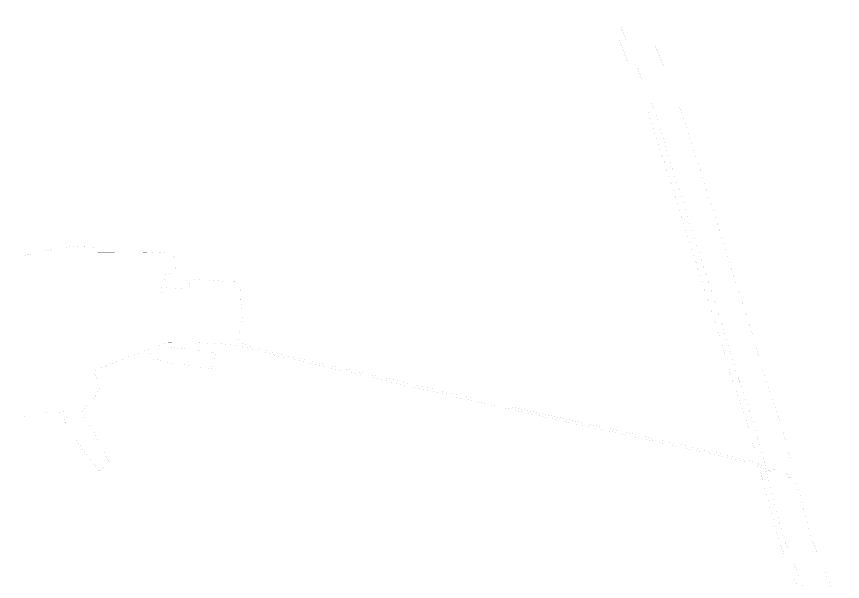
# Model space of a CAD drawing. Header units: millimetres. Extents: x 1265826 to 1360210, y 383897 to 506623.
# Drawn here: x 1304184 to 1311144, y 433057 to 437815 of the extents above; entities that cross this region are included whole.
import ezdxf

# ---------------------------------------------------------------- set-up
doc = ezdxf.new("R2010")
doc.units = ezdxf.units.MM
doc.layers.add('14', color=7, linetype='Continuous')

msp = doc.modelspace()

# ---------------------------------------------------------------- linework, layer by layer
at = {"layer": '14', "color": 12, "const_width": 0.17, "flags": 128}
for points in [[(1310916.9, 432766.5), (1310762.6, 433135.5), (1310649.3, 433416.4), (1310524.8, 433887.8), (1310486.1, 434062.2), (1310381.4, 434436.9), (1310286.8, 434705.8), (1310250.2, 434816.7), (1310218.2, 434925.7), (1310202.2, 434980.2), (1310200.2, 434987.2), (1310160.6, 435122), (1310142.1, 435182.8), (1310137, 435199.7), (1310020.9, 435558.8), (1309869.7, 436033.9), (1309854.8, 436080.8), (1309836.1, 436139.5), (1309812.9, 436212.8), (1309689.2, 436603.2), (1309658.2, 436708.8), (1309563.8, 437014.5), (1309522.9, 437115.7), (1309248, 437799.8), (1309189.7, 437945)], [(1304060, 435764.6), (1304582.9, 435870.8), (1304693.8, 435881), (1304720.8, 435880.1), (1304790.5, 435876.5), (1304826.5, 435875.9), (1304850.7, 435866.9), (1304860.9, 435854.2), (1304868.6, 435824.8), (1304982.1, 435824.8), (1305131.1, 435825.4), (1305280.6, 435824.8), (1305393.9, 435830.9), (1305447.7, 435826.1), (1305492.3, 435813.4), (1305506.3, 435798.1), (1305517.8, 435782.7), (1305522.9, 435761.1), (1305519.2, 435656.3), (1305518.7, 435648), (1305444.1, 435652.6), (1305397.9, 435494.6), (1305417, 435491.9), (1305432.4, 435526.4), (1305443.7, 435529.2), (1305447.7, 435530.2), (1305505.5, 435525.6), (1305573.8, 435521.4), (1305634.2, 435520.1), (1305651.7, 435605.4), (1305764, 435597.8), (1305971.9, 435582.5), (1306068.8, 435578.7), (1306074.2, 435426.8), (1306085.4, 435278.9), (1306071.9, 435202.5), (1306050.5, 435067.6), (1306252.5, 435013.3), (1306361.8, 434981), (1306684.9, 434907.2), (1307338.9, 434760.1), (1308022.8, 434600.9), (1309007.7, 434382.4), (1309614.4, 434246.4), (1310337.8, 434081.1), (1310492.2, 434023.9), (1310745.7, 433937.2), (1310711.9, 434072.4), (1310606.5, 434444.5), (1310510.5, 434710.7), (1310474.7, 434823.9), (1310386.6, 435130), (1310364, 435207.3), (1310248, 435566.1), (1310082.9, 436088.1), (1310041, 436220.3), (1309917.1, 436611.3), (1309880.3, 436715.3), (1309785.8, 437018.1), (1309745.7, 437117.2), (1309472, 437802.9), (1309439.6, 437884.1)], [(1309164.8, 437861.7), (1309197.2, 437780.5), (1309470.9, 437094.8), (1309511, 436995.7), (1309605.6, 436692.9), (1309642.3, 436588.8), (1309766.3, 436197.8), (1309808.1, 436065.7), (1309973.2, 435543.6), (1310089.2, 435184.8), (1310111.8, 435107.6), (1310199.9, 434801.4), (1310235.7, 434688.3), (1310331.7, 434422.1), (1310437.2, 434050), (1310470.9, 433914.7), (1310471.9, 433911.6), (1310476.9, 433891.6), (1310477.5, 433889.5), (1310480.8, 433876.2), (1310605.4, 433402.6), (1310719.5, 433119), (1310869.1, 432758.1)], [(1311143.9, 432780.5), (1310994.2, 433141.4), (1310880.1, 433425.1), (1310755.6, 433898.7), (1310752.2, 433911.9), (1310751.7, 433914), (1310494.7, 434001.1), (1310336.4, 434060.1), (1310012.7, 434134.8), (1309155.4, 434327.8), (1308900.2, 434381.6), (1307944.1, 434596.9), (1307127.3, 434786.3), (1306351.5, 434964.2), (1306254.3, 434990.9), (1306048.6, 435045.5), (1305987.4, 435052.7), (1305889.1, 435059.6), (1305685.1, 435068.6), (1305461.1, 435069.6), (1305445.9, 435063.7), (1305376, 435038.7), (1305645.8, 435011.4), (1305863.1, 434979.6), (1305832.7, 434847.1), (1305780.4, 434852.5), (1305691.9, 434865.6), (1305612.9, 434879.3), (1305534, 434891.6), (1305434.8, 434903.3), (1305393.2, 434916.3), (1305353.8, 434931.6), (1305347, 434918.1), (1305306.2, 434937), (1305326.2, 435021.7), (1305126.4, 434948.5), (1305103.2, 434941.1), (1304823.9, 434826.1), (1304890.3, 434738.1), (1304882.6, 434682), (1304849.4, 434620.8), (1304744.9, 434499.6), (1304733.3, 434474.2), (1304732.1, 434471.5), (1304755.1, 434435.8), (1304788.2, 434391.2), (1304822.7, 434337.6), (1304848.2, 434294.2), (1304869.9, 434234.3), (1304896.6, 434199.8), (1304920.9, 434148.8), (1304929.8, 434114.4), (1304971.9, 434058.3), (1304890.3, 433993.2), (1304880.3, 433989.2), (1304868.1, 433998.3), (1304779.4, 434119), (1304678.4, 434262), (1304619.7, 434350.7), (1304588.9, 434414.3), (1304585.2, 434456.3), (1304579.5, 434485.9), (1304579, 434488.1), (1304528, 434480.4), (1304463, 434481.7), (1304404.3, 434471.5), (1304304, 434446.4), (1304260.5, 434448.7), (1304131.1, 434398.9)]]:
    msp.add_lwpolyline(points, dxfattribs=at)
at = {"layer": '14', "color": 7, "const_width": 0.08, "flags": 128}
for points in [[(1310235.7, 434688.3), (1310286.8, 434705.8), (1310250.2, 434816.7), (1310218.2, 434925.7), (1310202.2, 434980.2), (1310160.6, 435122), (1310142.1, 435182.8), (1310137, 435199.7), (1310020.9, 435558.8), (1309869.7, 436033.9), (1309854.8, 436080.8), (1309836.1, 436139.5), (1309812.9, 436212.8), (1309689.2, 436603.2), (1309658.2, 436708.8), (1309563.8, 437014.5), (1309522.9, 437115.7), (1309248, 437799.8), (1309189.7, 437945)], [(1309165.1, 437860.9), (1309197.2, 437780.5), (1309470.9, 437094.8), (1309511, 436995.7), (1309605.6, 436692.9), (1309642.3, 436588.8), (1309766.3, 436197.8), (1309808.1, 436065.7), (1309973.2, 435543.6), (1310089.2, 435184.8), (1310111.8, 435107.6), (1310199.9, 434801.4), (1310235.7, 434688.3)]]:
    msp.add_lwpolyline(points, dxfattribs=at)

doc.saveas('drawing.dxf')
